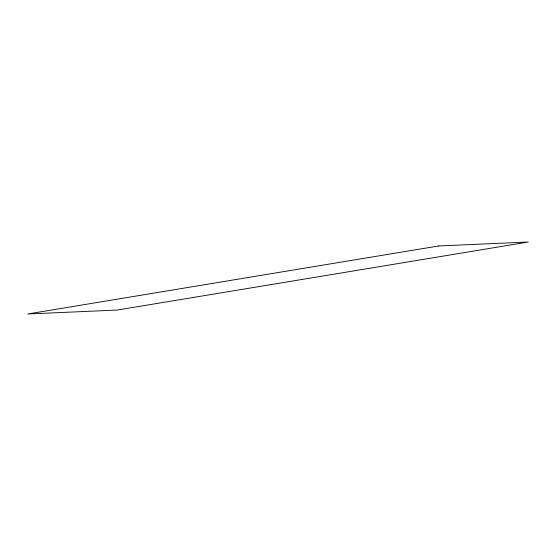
<?xml version="1.0" encoding="UTF-8"?>
<svg xmlns="http://www.w3.org/2000/svg" width="556" height="556" viewBox="0 0 556 556"><rect width="100%" height="100%" fill="white"/><g stroke="black" fill="none" stroke-linecap="round" stroke-linejoin="round"><path stroke-width="0.83" d="M438.781 245.947L27.8 313.973L117.219 310.053L528.2 242.027L438.781 245.947"/></g></svg>
